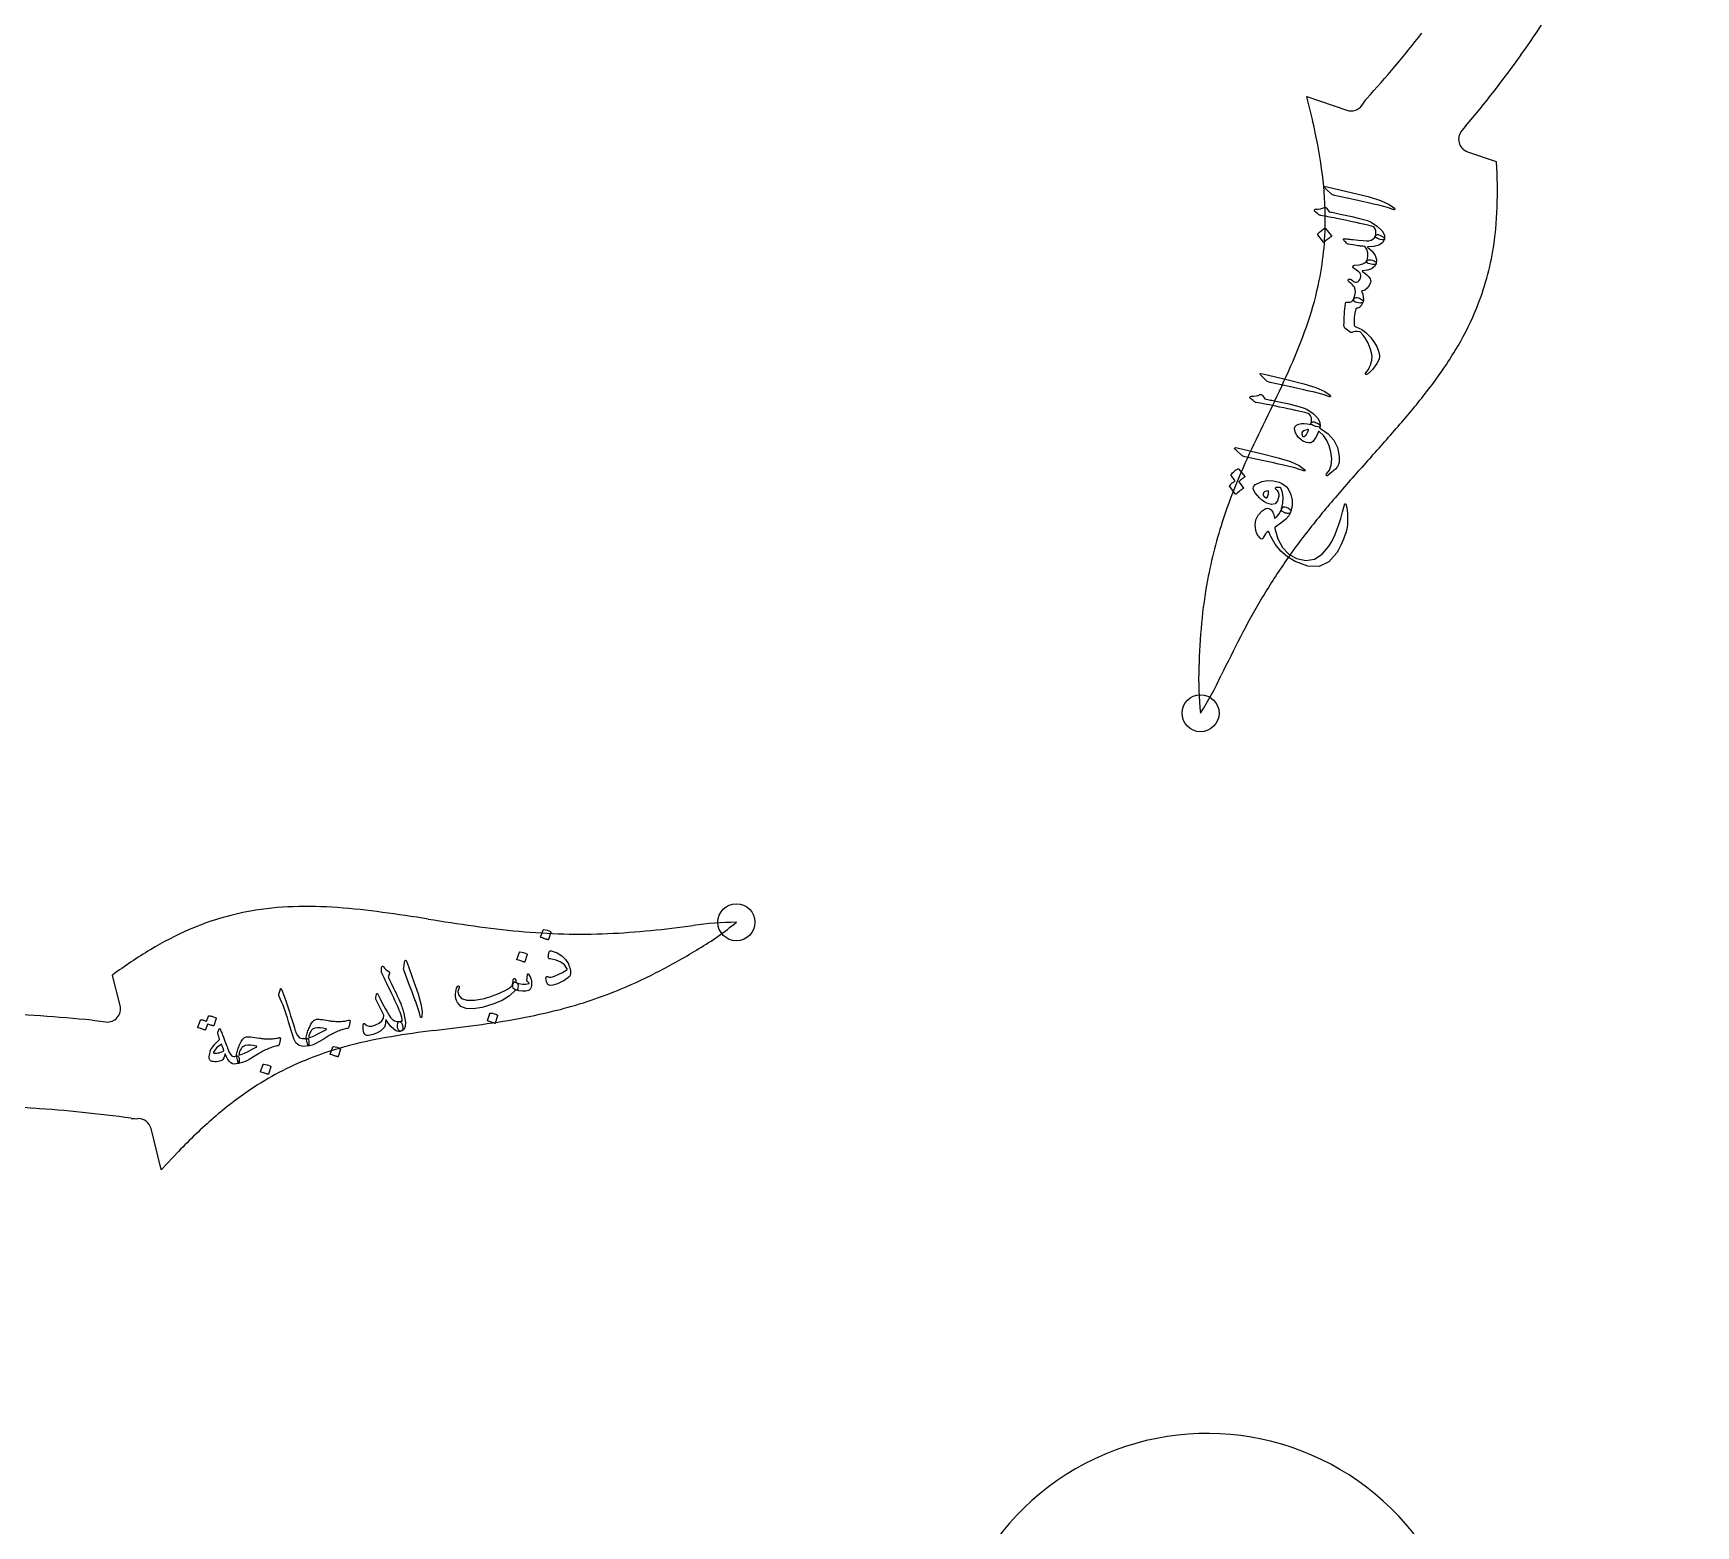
# Model space of a CAD drawing. Header units: millimetres. Extents: x -58 to 58, y -58 to 58.
# Drawn here: x -22.23 to 9.25, y 3.22 to 31.49 of the extents above; entities that cross this region are included whole.
import ezdxf

# ---------------------------------------------------------------- set-up
doc = ezdxf.new("R2010")
doc.units = ezdxf.units.MM
for name, color, linetype in [('CUT_INNER', 6, 'Continuous'), ('CUT_OUTER', 1, 'Continuous'), ('ENGRAVE', 7, 'Continuous'), ('TEXT', 5, 'Continuous')]:
    doc.layers.add(name, color=color, linetype=linetype)

msp = doc.modelspace()

# ---------------------------------------------------------------- linework, layer by layer
at = {"layer": 'CUT_INNER'}
for points in [[(1.996, 29.834), (1.883, 30.29), (1.882, 30.296), (1.888, 30.294), (2.641, 30.035)], [(4.892, 29.73), (4.821, 29.649)], [(4.928, 29.248), (5.472, 29.061), (5.477, 29.059)], [(-20.581, 13.075), (-20.725, 13.649), (-20.726, 13.655)], [(-21.114, 12.798), (-20.854, 12.767)], [(-19.477, 10.315), (-19.798, 9.972), (-19.802, 9.968), (-19.804, 9.973), (-19.997, 10.746)]]:
    msp.add_lwpolyline(points, dxfattribs=at)
for centre, radius, start, end in [((0, 0), 56.539, 116.7179, 267.5899), ((0, 0), 56.539, 270.7039, 63.291), ((0, 16.717), 34.178, 119.5371, 181.4908), ((-10.076, 42.495), 19.666, 324.5268, 329.407), ((-12.103, 44.023), 20.451, 317.6939, 322.2167), ((-11.243, 43.329), 21.101, 319.8765, 324.5224), ((3.641, 29.712), 0.826, 138.6598, 149.0926), ((2.722, 30.271), 0.25, 251.012, 327.2711), ((-8.021, 27.492), 10.287, 8.0089, 13.1636), ((5.009, 29.485), 0.25, 138.8336, 251.012), ((-3.888, 28.501), 9.382, 358.1528, 3.4113), ((-4.879, 27.937), 7.114, 0.9083, 7.9785), ((-3.649, 27.963), 5.884, 348.6956, 0.8473), ((-0.76, 28.403), 6.252, 350.5106, 358.1257), ((0.329, 28.226), 5.149, 336.9398, 350.4551), ((-4.28, 28.106), 6.531, 341.432, 348.5477), ((-0.272, 28.494), 5.808, 328.7901, 336.8301), ((-6.933, 29.007), 9.332, 336.4005, 341.376), ((-16.788, 33.318), 20.089, 334.0656, 336.3872), ((-2.133, 29.628), 7.987, 322.753, 328.746), ((-6.728, 33.122), 13.759, 319.1808, 322.7526), ((124.195, -35.214), 136.668, 154.07734, 154.41807), ((-27.454, 51.008), 41.136, 317.9833, 319.1972), ((16.647, 16.283), 17.427, 154.4471, 157.1076), ((44.765, -14.03), 56.053, 138.0027, 138.898), ((10.312, 18.967), 10.547, 157.1536, 161.5359), ((16.827, 10.356), 18.968, 138.9254, 141.5375), ((8.626, 19.539), 8.767, 161.5912, 169.5318), ((12.15, 14.083), 12.988, 141.5798, 145.3181), ((11.191, 14.762), 11.813, 145.3783, 149.4052), ((9.442, 19.399), 9.595, 169.5981, 174.5116), ((13.345, 13.509), 14.305, 149.4771, 152.7525), ((11.355, 19.213), 11.516, 174.499, 178.6682), ((33.529, 3.185), 36.976, 152.8497, 154.1056), ((5.293, 19.245), 5.456, 177.5295, 186.6347), ((-4.954, 21.716), 5.738, 327.2823, 335.4609), ((-17.22, 9.794), 5.149, 99.9902, 113.5056), ((-17.117, 9.144), 5.808, 91.8406, 99.8806), ((-17.053, 6.966), 7.987, 85.8035, 91.7965), ((-17.475, 1.209), 13.759, 82.2313, 85.803), ((-21.164, -25.918), 41.136, 81.0338, 82.2476), ((-16.774, 8.785), 6.252, 113.5611, 121.1761), ((-6.036, 70.086), 56.053, 261.0532, 261.9485), ((-11.239, 33.368), 18.968, 261.9758, 264.5879), ((-11.813, 27.415), 12.988, 264.6303, 268.3686), ((-11.983, 28.731), 14.305, 272.5276, 275.8029), ((-14.338, 51.279), 36.976, 275.9002, 277.1561), ((-8.882, 8.916), 5.738, 90.3327, 98.5113), ((-12.4, 18.853), 5.456, 300.5799, 309.6852), ((-11.859, 26.242), 11.813, 268.4288, 272.4557), ((-15.151, 6.11), 9.382, 121.2033, 126.4618), ((-15.679, 23.952), 11.516, 297.5495, 301.7187), ((-14.792, 22.247), 9.595, 292.6486, 297.5621), ((-14.464, 21.487), 8.767, 284.6416, 292.5823), ((-23.715, -12.409), 25.341, 84.1086, 88.5295), ((-20.824, 13.015), 0.25, 263.1025, 14.0625), ((-14.904, 23.212), 10.547, 280.204, 284.5864), ((-12.153, -7.33), 20.089, 97.116, 99.4377), ((-31.599, 148.216), 136.668, 277.12781, 277.46854), ((-16.109, 29.985), 17.427, 277.4975, 280.1581), ((-14.606, 5.996), 6.531, 104.4824, 111.5982), ((-13.914, 3.282), 9.332, 99.4509, 104.4265), ((-14.83, 6.603), 5.884, 111.7461, 123.8978), ((-14.138, 5.586), 7.114, 123.9587, 131.0289), ((-23.677, -11.551), 22.727, 86.3443, 90.8757), ((-23.812, -13.584), 24.765, 82.0164, 86.3308), ((-20.278, 11.668), 0.734, 262.568, 272.4325), ((-20.24, 10.685), 0.25, 14.0625, 91.54), ((-12.051, 3.196), 10.287, 131.0594, 136.2141), ((-0.001, 16.716), 34.177, 193.6414, 236.8658), ((0, 16.716), 41.783, 257.273, 344.1075), ((0, 0), 4.972, 251.7011, 189.8614)]:
    msp.add_arc(centre, radius, start, end, dxfattribs=at)
at = {"layer": 'CUT_OUTER'}
msp.add_circle((0, 0), 58.5, dxfattribs=at)
at = {"layer": 'ENGRAVE'}
for centre, radius in [((0, 16.717), 38.589), ((-0.127, 18.614), 0.351), ((-8.915, 14.654), 0.351)]:
    msp.add_circle(centre, radius, dxfattribs=at)
at = {"layer": 'TEXT'}
for points in [[(2.256, 28.534), (2.227, 28.564), (2.22, 28.583), (2.234, 28.591), (2.27, 28.587), (2.751, 28.47), (3.046, 28.398), (3.277, 28.325), (3.443, 28.251), (3.545, 28.178), (3.552, 28.168), (3.555, 28.161), (3.554, 28.156), (3.549, 28.153), (3.542, 28.151), (3.534, 28.152), (3.525, 28.153), (3.514, 28.156), (3.432, 28.185), (3.343, 28.211), (3.248, 28.235), (3.146, 28.257), (3.12, 28.264), (3.049, 28.28), (2.932, 28.306), (2.771, 28.342), (2.412, 28.419), (2.393, 28.424), (2.377, 28.431), (2.362, 28.439), (2.35, 28.448)], [(2.112, 28.055), (2.086, 28.079), (2.065, 28.097), (2.049, 28.111), (2.038, 28.119), (2.032, 28.125), (2.028, 28.131), (2.027, 28.137), (2.028, 28.144), (2.031, 28.151), (2.037, 28.155), (2.045, 28.158), (2.054, 28.158), (2.1, 28.16), (2.144, 28.166), (2.184, 28.177), (2.221, 28.192), (2.233, 28.196), (2.244, 28.195), (2.255, 28.188), (2.264, 28.175), (2.309, 28.113), (2.337, 28.107), (2.363, 28.101), (2.39, 28.095), (2.416, 28.089), (2.441, 28.084), (2.466, 28.078), (2.491, 28.073), (2.515, 28.068), (2.738, 28.021), (2.91, 27.979), (3.033, 27.944), (3.105, 27.914), (3.226, 27.832), (3.309, 27.751), (3.353, 27.671), (3.358, 27.593), (3.358, 27.591), (3.357, 27.589), (3.356, 27.587), (3.356, 27.585), (3.341, 27.577), (3.314, 27.578), (3.275, 27.588), (3.223, 27.607), (3.204, 27.616), (3.192, 27.626), (3.186, 27.638), (3.187, 27.651), (3.194, 27.703), (3.19, 27.749), (3.176, 27.79), (3.151, 27.826), (3.111, 27.838), (3.064, 27.85), (3.012, 27.864), (2.954, 27.878), (2.89, 27.892), (2.821, 27.907), (2.746, 27.923), (2.667, 27.939), (2.588, 27.956), (2.518, 27.971), (2.455, 27.984), (2.4, 27.995), (2.353, 28.004), (2.315, 28.012), (2.284, 28.018), (2.261, 28.023), (2.146, 28.042), (2.135, 28.045), (2.126, 28.048), (2.118, 28.052), (2.112, 28.055)], [(2.095, 27.676), (2.093, 27.679), (2.093, 27.683), (2.094, 27.688), (2.096, 27.693), (2.124, 27.724), (2.154, 27.753), (2.187, 27.778), (2.223, 27.8), (2.228, 27.802), (2.232, 27.802), (2.235, 27.8), (2.239, 27.797), (2.352, 27.658), (2.355, 27.653), (2.354, 27.648), (2.35, 27.644), (2.344, 27.639), (2.338, 27.635), (2.33, 27.629), (2.318, 27.62), (2.304, 27.608), (2.286, 27.594), (2.265, 27.577), (2.241, 27.558), (2.214, 27.535), (2.21, 27.532), (2.207, 27.531), (2.204, 27.532), (2.202, 27.535)], [(2.67, 27.497), (2.662, 27.501), (2.651, 27.508), (2.637, 27.52), (2.621, 27.535), (2.606, 27.551), (2.594, 27.564), (2.586, 27.574), (2.58, 27.582), (2.577, 27.592), (2.58, 27.599), (2.591, 27.602), (2.608, 27.602), (2.619, 27.6), (2.633, 27.599), (2.648, 27.597), (2.666, 27.595), (2.686, 27.593), (2.708, 27.591), (2.732, 27.588), (2.757, 27.584), (2.865, 27.573), (2.951, 27.565), (3.016, 27.562), (3.061, 27.563), (3.103, 27.573), (3.138, 27.591), (3.166, 27.617), (3.187, 27.651), (3.193, 27.661), (3.201, 27.669), (3.21, 27.675), (3.222, 27.678), (3.236, 27.679), (3.25, 27.677), (3.265, 27.671), (3.28, 27.662), (3.317, 27.64), (3.342, 27.62), (3.356, 27.605), (3.358, 27.593), (3.316, 27.523), (3.248, 27.476), (3.156, 27.451), (3.039, 27.449), (3.034, 27.449), (3.032, 27.448), (3.032, 27.446), (3.035, 27.444), (3.12, 27.363), (3.176, 27.284), (3.202, 27.205), (3.199, 27.128), (3.195, 27.12), (3.189, 27.115), (3.179, 27.112), (3.167, 27.111), (3.151, 27.113), (3.13, 27.115), (3.105, 27.119), (3.076, 27.123), (3.049, 27.132), (3.031, 27.145), (3.024, 27.163), (3.027, 27.187), (3.043, 27.263), (3.042, 27.333), (3.023, 27.395), (2.988, 27.45), (2.982, 27.453), (2.968, 27.455), (2.947, 27.458), (2.919, 27.46), (2.901, 27.462), (2.88, 27.465), (2.855, 27.468), (2.825, 27.473), (2.792, 27.478), (2.755, 27.484), (2.714, 27.49), (2.67, 27.497)], [(2.778, 26.463), (2.797, 26.531), (2.805, 26.59), (2.801, 26.64), (2.785, 26.683), (2.77, 26.705), (2.748, 26.728), (2.722, 26.753), (2.689, 26.78), (2.68, 26.788), (2.673, 26.797), (2.669, 26.805), (2.668, 26.812), (2.67, 26.821), (2.673, 26.828), (2.678, 26.833), (2.685, 26.836), (2.695, 26.838), (2.705, 26.837), (2.715, 26.833), (2.724, 26.827), (2.749, 26.808), (2.771, 26.793), (2.789, 26.783), (2.804, 26.778), (2.827, 26.778), (2.848, 26.785), (2.868, 26.802), (2.886, 26.827), (2.901, 26.856), (2.909, 26.883), (2.91, 26.906), (2.904, 26.927), (2.886, 26.953), (2.858, 26.981), (2.818, 27.012), (2.768, 27.046), (2.762, 27.051), (2.759, 27.057), (2.759, 27.066), (2.761, 27.076), (2.765, 27.085), (2.771, 27.092), (2.778, 27.096), (2.786, 27.098), (2.876, 27.105), (2.946, 27.123), (2.997, 27.151), (3.028, 27.189), (3.036, 27.197), (3.05, 27.202), (3.072, 27.203), (3.1, 27.2), (3.121, 27.196), (3.141, 27.189), (3.16, 27.18), (3.177, 27.17), (3.189, 27.159), (3.197, 27.149), (3.2, 27.14), (3.199, 27.13), (3.166, 27.073), (3.112, 27.031), (3.037, 27.004), (2.941, 26.993), (2.936, 26.992), (2.934, 26.991), (2.935, 26.988), (2.938, 26.983), (2.985, 26.948), (3.023, 26.916), (3.052, 26.888), (3.073, 26.862), (3.085, 26.84), (3.092, 26.818), (3.094, 26.796), (3.091, 26.773), (3.066, 26.712), (3.029, 26.664), (2.981, 26.628), (2.921, 26.606), (2.943, 26.55), (2.955, 26.497), (2.957, 26.449), (2.95, 26.405), (2.943, 26.395), (2.932, 26.388), (2.916, 26.384), (2.895, 26.383), (2.834, 26.39), (2.795, 26.405), (2.776, 26.43), (2.778, 26.463)], [(2.951, 26.408), (2.939, 26.379), (2.926, 26.354), (2.912, 26.332), (2.895, 26.315), (2.887, 26.307), (2.878, 26.301), (2.868, 26.295), (2.857, 26.291), (2.846, 26.287), (2.834, 26.283), (2.822, 26.279), (2.81, 26.276), (2.794, 26.192), (2.784, 26.115), (2.779, 26.042), (2.779, 25.976), (2.781, 25.961), (2.788, 25.949), (2.798, 25.939), (2.813, 25.932), (2.872, 25.906), (2.925, 25.879), (2.97, 25.849), (3.01, 25.818), (3.039, 25.79), (3.067, 25.76), (3.094, 25.73), (3.119, 25.698), (3.144, 25.665), (3.167, 25.63), (3.188, 25.595), (3.208, 25.558), (3.239, 25.489), (3.257, 25.427), (3.261, 25.371), (3.252, 25.323), (3.235, 25.28), (3.212, 25.237), (3.182, 25.193), (3.148, 25.148), (3.129, 25.127), (3.111, 25.108), (3.095, 25.091), (3.079, 25.076), (3.065, 25.063), (3.052, 25.052), (3.04, 25.042), (3.029, 25.034), (3.021, 25.029), (3.014, 25.028), (3.006, 25.029), (2.999, 25.033), (2.995, 25.039), (2.994, 25.046), (2.996, 25.053), (3.003, 25.062), (3.029, 25.095), (3.051, 25.125), (3.067, 25.153), (3.079, 25.178), (3.085, 25.192), (3.09, 25.206), (3.095, 25.222), (3.1, 25.238), (3.104, 25.256), (3.109, 25.274), (3.113, 25.294), (3.117, 25.314), (3.12, 25.36), (3.114, 25.416), (3.099, 25.482), (3.074, 25.559), (3.041, 25.638), (2.999, 25.711), (2.95, 25.777), (2.893, 25.837), (2.89, 25.839), (2.888, 25.84), (2.885, 25.841), (2.881, 25.84), (2.84, 25.843), (2.803, 25.841), (2.768, 25.836), (2.736, 25.827), (2.717, 25.827), (2.69, 25.841), (2.653, 25.869), (2.607, 25.909), (2.599, 25.919), (2.593, 25.931), (2.59, 25.943), (2.589, 25.956), (2.59, 26.012), (2.592, 26.066), (2.594, 26.12), (2.597, 26.172), (2.601, 26.224), (2.605, 26.276), (2.61, 26.326), (2.616, 26.377), (2.619, 26.388), (2.624, 26.396), (2.632, 26.401), (2.642, 26.402), (2.663, 26.399), (2.683, 26.398), (2.702, 26.4), (2.72, 26.405), (2.736, 26.413), (2.751, 26.427), (2.765, 26.445), (2.78, 26.467), (2.789, 26.478), (2.802, 26.484), (2.819, 26.487), (2.839, 26.485), (2.861, 26.481), (2.882, 26.474), (2.902, 26.464), (2.921, 26.453), (2.937, 26.44), (2.947, 26.429), (2.952, 26.418), (2.951, 26.408)], [(1.037, 24.991), (1.008, 25.021), (1, 25.04), (1.015, 25.048), (1.051, 25.044), (1.532, 24.927), (1.827, 24.855), (2.058, 24.782), (2.224, 24.709), (2.326, 24.635), (2.333, 24.625), (2.336, 24.618), (2.335, 24.613), (2.33, 24.61), (2.323, 24.609), (2.315, 24.609), (2.306, 24.61), (2.295, 24.613), (2.213, 24.642), (2.124, 24.668), (2.029, 24.692), (1.927, 24.715), (1.901, 24.721), (1.83, 24.737), (1.713, 24.763), (1.552, 24.799), (1.193, 24.876), (1.174, 24.881), (1.158, 24.888), (1.143, 24.896), (1.131, 24.905)], [(0.893, 24.512), (0.867, 24.536), (0.846, 24.554), (0.83, 24.568), (0.819, 24.576), (0.813, 24.582), (0.809, 24.588), (0.808, 24.595), (0.809, 24.601), (0.812, 24.608), (0.818, 24.612), (0.826, 24.615), (0.835, 24.616), (0.881, 24.617), (0.925, 24.623), (0.965, 24.634), (1.002, 24.649), (1.014, 24.653), (1.025, 24.652), (1.035, 24.645), (1.045, 24.633), (1.09, 24.57), (1.117, 24.564), (1.144, 24.558), (1.171, 24.552), (1.197, 24.546), (1.222, 24.541), (1.247, 24.535), (1.272, 24.53), (1.296, 24.525), (1.519, 24.478), (1.691, 24.436), (1.814, 24.401), (1.886, 24.371), (2.007, 24.289), (2.09, 24.208), (2.134, 24.128), (2.139, 24.05), (2.139, 24.048), (2.138, 24.046), (2.137, 24.044), (2.137, 24.042), (2.122, 24.034), (2.095, 24.035), (2.056, 24.046), (2.004, 24.064), (1.985, 24.073), (1.973, 24.083), (1.967, 24.095), (1.968, 24.109), (1.975, 24.16), (1.971, 24.206), (1.957, 24.247), (1.932, 24.283), (1.892, 24.295), (1.845, 24.308), (1.793, 24.321), (1.735, 24.335), (1.671, 24.349), (1.602, 24.364), (1.527, 24.38), (1.447, 24.396), (1.369, 24.413), (1.298, 24.428), (1.236, 24.441), (1.181, 24.452), (1.134, 24.461), (1.095, 24.469), (1.065, 24.475), (1.042, 24.48), (0.927, 24.499), (0.916, 24.502), (0.907, 24.505), (0.899, 24.509), (0.893, 24.512)], [(2.147, 24.004), (2.288, 23.906), (2.394, 23.786), (2.464, 23.644), (2.497, 23.481), (2.499, 23.46), (2.5, 23.439), (2.5, 23.418), (2.499, 23.398), (2.498, 23.378), (2.496, 23.36), (2.492, 23.342), (2.488, 23.325), (2.468, 23.286), (2.428, 23.239), (2.368, 23.184), (2.288, 23.121), (2.278, 23.115), (2.269, 23.112), (2.261, 23.113), (2.255, 23.118), (2.251, 23.124), (2.251, 23.131), (2.254, 23.138), (2.26, 23.146), (2.317, 23.22), (2.349, 23.315), (2.357, 23.429), (2.342, 23.562), (2.311, 23.678), (2.263, 23.782), (2.198, 23.872), (2.116, 23.951), (2.112, 23.952), (2.109, 23.952), (2.107, 23.951), (2.105, 23.949), (2.078, 23.884), (2.051, 23.831), (2.024, 23.789), (1.996, 23.758), (1.963, 23.738), (1.925, 23.732), (1.88, 23.739), (1.831, 23.76), (1.825, 23.763), (1.818, 23.767), (1.812, 23.771), (1.805, 23.775), (1.799, 23.779), (1.792, 23.784), (1.785, 23.79), (1.777, 23.795), (1.73, 23.836), (1.695, 23.879), (1.67, 23.923), (1.656, 23.969), (1.654, 24.011), (1.666, 24.046), (1.692, 24.072), (1.732, 24.09), (1.782, 24.1), (1.836, 24.102), (1.895, 24.096), (1.959, 24.082), (1.96, 24.086), (1.961, 24.089), (1.962, 24.093), (1.963, 24.096), (1.964, 24.1), (1.964, 24.104), (1.966, 24.107), (1.967, 24.111), (1.974, 24.123), (1.986, 24.13), (2.002, 24.133), (2.022, 24.13), (2.044, 24.125), (2.065, 24.117), (2.086, 24.107), (2.106, 24.095), (2.123, 24.082), (2.134, 24.071), (2.14, 24.061), (2.14, 24.052), (2.127, 24.015), (2.131, 24.014), (2.135, 24.012), (2.141, 24.008), (2.147, 24.004)], [(1.903, 23.986), (1.861, 23.978), (1.829, 23.965), (1.806, 23.946), (1.793, 23.922), (1.792, 23.905), (1.794, 23.889), (1.798, 23.874), (1.806, 23.86), (1.811, 23.855), (1.817, 23.852), (1.825, 23.852), (1.834, 23.855), (1.858, 23.868), (1.879, 23.893), (1.898, 23.928), (1.915, 23.974), (1.916, 23.979), (1.914, 23.982), (1.909, 23.985), (1.903, 23.986)], [(0.554, 23.588), (0.525, 23.618), (0.518, 23.637), (0.532, 23.645), (0.568, 23.641), (1.049, 23.524), (1.345, 23.452), (1.575, 23.379), (1.741, 23.305), (1.843, 23.232), (1.85, 23.222), (1.853, 23.215), (1.852, 23.21), (1.847, 23.207), (1.841, 23.206), (1.832, 23.206), (1.823, 23.207), (1.812, 23.21), (1.73, 23.239), (1.641, 23.265), (1.546, 23.289), (1.445, 23.311), (1.418, 23.318), (1.347, 23.334), (1.23, 23.36), (1.069, 23.396), (0.71, 23.473), (0.691, 23.478), (0.675, 23.485), (0.66, 23.493), (0.648, 23.502)], [(0.452, 23.119), (0.45, 23.122), (0.45, 23.125), (0.451, 23.13), (0.453, 23.135), (0.467, 23.151), (0.481, 23.167), (0.495, 23.181), (0.51, 23.195), (0.526, 23.208), (0.542, 23.221), (0.56, 23.232), (0.578, 23.243), (0.583, 23.245), (0.588, 23.245), (0.592, 23.243), (0.596, 23.239), (0.709, 23.098), (0.71, 23.095), (0.709, 23.091), (0.705, 23.087), (0.699, 23.082), (0.694, 23.079), (0.687, 23.074), (0.678, 23.067), (0.666, 23.058), (0.652, 23.046), (0.636, 23.032), (0.617, 23.015), (0.595, 22.997), (0.683, 22.886), (0.685, 22.881), (0.684, 22.877), (0.681, 22.872), (0.674, 22.867), (0.669, 22.863), (0.66, 22.857), (0.648, 22.848), (0.634, 22.837), (0.616, 22.823), (0.596, 22.806), (0.572, 22.786), (0.545, 22.763), (0.541, 22.761), (0.537, 22.761), (0.535, 22.762), (0.533, 22.765), (0.426, 22.906), (0.424, 22.909), (0.424, 22.913), (0.425, 22.918), (0.427, 22.923), (0.438, 22.937), (0.449, 22.95), (0.461, 22.963), (0.474, 22.975), (0.487, 22.986), (0.501, 22.996), (0.515, 23.006), (0.529, 23.015)], [(0.875, 22.905), (0.881, 22.917), (0.892, 22.93), (0.907, 22.943), (0.926, 22.955), (1.031, 23.003), (1.138, 23.023), (1.247, 23.018), (1.359, 22.988), (1.413, 22.962), (1.46, 22.933), (1.499, 22.9), (1.529, 22.863), (1.581, 22.759), (1.607, 22.65), (1.606, 22.537), (1.578, 22.418), (1.571, 22.407), (1.56, 22.4), (1.543, 22.397), (1.522, 22.397), (1.51, 22.398), (1.499, 22.4), (1.488, 22.403), (1.476, 22.407), (1.465, 22.412), (1.455, 22.416), (1.445, 22.421), (1.436, 22.426), (1.421, 22.437), (1.411, 22.449), (1.406, 22.463), (1.407, 22.477), (1.43, 22.594), (1.435, 22.7), (1.423, 22.796), (1.393, 22.882), (1.365, 22.888), (1.342, 22.892), (1.325, 22.892), (1.312, 22.89), (1.301, 22.887), (1.294, 22.883), (1.289, 22.879), (1.288, 22.874), (1.288, 22.87), (1.288, 22.866), (1.29, 22.864), (1.292, 22.861), (1.323, 22.83), (1.344, 22.798), (1.356, 22.764), (1.357, 22.728), (1.333, 22.635), (1.287, 22.582), (1.219, 22.567), (1.129, 22.592), (1.081, 22.617), (1.034, 22.65), (0.988, 22.692), (0.942, 22.741), (0.904, 22.79), (0.881, 22.834), (0.871, 22.872), (0.875, 22.905)], [(1.059, 22.771), (1.057, 22.751), (1.067, 22.731), (1.086, 22.712), (1.115, 22.694), (1.12, 22.693), (1.124, 22.692), (1.126, 22.692), (1.127, 22.692), (1.139, 22.71), (1.148, 22.729), (1.155, 22.748), (1.16, 22.768), (1.162, 22.787), (1.162, 22.803), (1.159, 22.817), (1.153, 22.828), (1.115, 22.817), (1.087, 22.804), (1.068, 22.789), (1.059, 22.771)], [(1.04, 22.444), (1.078, 22.472), (1.112, 22.489), (1.143, 22.496), (1.169, 22.491), (1.191, 22.479), (1.21, 22.464), (1.227, 22.443), (1.242, 22.419), (1.254, 22.392), (1.262, 22.366), (1.269, 22.34), (1.272, 22.315), (1.272, 22.308), (1.275, 22.306), (1.279, 22.307), (1.286, 22.312), (1.326, 22.349), (1.359, 22.39), (1.386, 22.432), (1.407, 22.477), (1.423, 22.506), (1.443, 22.522), (1.468, 22.526), (1.497, 22.518), (1.54, 22.496), (1.568, 22.472), (1.58, 22.446), (1.578, 22.418), (1.542, 22.35), (1.482, 22.281), (1.396, 22.211), (1.286, 22.14), (1.281, 22.135), (1.278, 22.129), (1.277, 22.122), (1.278, 22.115), (1.337, 21.914), (1.425, 21.752), (1.542, 21.629), (1.689, 21.545), (1.865, 21.506), (2.028, 21.533), (2.176, 21.627), (2.31, 21.787), (2.346, 21.847), (2.382, 21.917), (2.419, 21.998), (2.455, 22.09), (2.491, 22.191), (2.527, 22.304), (2.562, 22.426), (2.597, 22.559), (2.6, 22.569), (2.603, 22.575), (2.607, 22.579), (2.613, 22.579), (2.619, 22.577), (2.624, 22.572), (2.628, 22.564), (2.632, 22.554), (2.641, 22.512), (2.648, 22.459), (2.653, 22.396), (2.656, 22.322), (2.657, 22.249), (2.655, 22.187), (2.65, 22.136), (2.641, 22.097), (2.621, 22.032), (2.601, 21.969), (2.579, 21.909), (2.556, 21.852), (2.532, 21.797), (2.507, 21.746), (2.481, 21.698), (2.454, 21.653), (2.301, 21.481), (2.118, 21.395), (1.906, 21.397), (1.664, 21.486), (1.518, 21.575), (1.392, 21.684), (1.287, 21.813), (1.202, 21.962), (1.196, 21.975), (1.191, 21.987), (1.187, 21.998), (1.183, 22.008), (1.18, 22.016), (1.177, 22.024), (1.174, 22.03), (1.172, 22.036), (1.167, 22.046), (1.163, 22.052), (1.159, 22.055), (1.154, 22.053), (1.127, 22.034), (1.103, 22.01), (1.082, 21.981), (1.065, 21.947), (1.053, 21.926), (1.04, 21.914), (1.028, 21.911), (1.016, 21.917), (0.997, 21.935), (0.981, 21.953), (0.966, 21.972), (0.953, 21.992), (0.942, 22.012), (0.933, 22.033), (0.924, 22.055), (0.918, 22.077), (0.906, 22.182), (0.922, 22.279), (0.967, 22.366), (1.04, 22.444)], [(-12.573, 14.508), (-12.572, 14.511), (-12.569, 14.513), (-12.566, 14.514), (-12.562, 14.515), (-12.528, 14.51), (-12.495, 14.502), (-12.463, 14.491), (-12.433, 14.477), (-12.429, 14.474), (-12.428, 14.471), (-12.427, 14.468), (-12.428, 14.464), (-12.472, 14.326), (-12.474, 14.322), (-12.477, 14.32), (-12.482, 14.321), (-12.488, 14.323), (-12.493, 14.325), (-12.502, 14.328), (-12.513, 14.332), (-12.527, 14.337), (-12.544, 14.343), (-12.565, 14.349), (-12.589, 14.357), (-12.616, 14.365), (-12.62, 14.367), (-12.622, 14.369), (-12.623, 14.371), (-12.622, 14.374)], [(-15.198, 13.893), (-15.19, 13.926), (-15.181, 13.939), (-15.169, 13.933), (-15.156, 13.907), (-15.023, 13.529), (-14.942, 13.297), (-14.889, 13.108), (-14.866, 12.963), (-14.871, 12.862), (-14.874, 12.853), (-14.878, 12.848), (-14.882, 12.846), (-14.886, 12.848), (-14.89, 12.852), (-14.893, 12.857), (-14.896, 12.865), (-14.899, 12.873), (-14.916, 12.942), (-14.937, 13.014), (-14.963, 13.089), (-14.992, 13.167), (-15, 13.188), (-15.02, 13.243), (-15.054, 13.334), (-15.101, 13.459), (-15.207, 13.736), (-15.212, 13.751), (-15.215, 13.765), (-15.215, 13.779), (-15.214, 13.791)], [(-13.023, 14.087), (-13.022, 14.089), (-13.02, 14.091), (-13.016, 14.092), (-13.012, 14.093), (-12.978, 14.088), (-12.945, 14.08), (-12.913, 14.069), (-12.883, 14.055), (-12.88, 14.052), (-12.878, 14.05), (-12.877, 14.046), (-12.878, 14.043), (-12.922, 13.904), (-12.924, 13.9), (-12.928, 13.899), (-12.932, 13.899), (-12.938, 13.902), (-12.944, 13.904), (-12.952, 13.907), (-12.963, 13.911), (-12.977, 13.915), (-12.994, 13.921), (-13.015, 13.928), (-13.039, 13.935), (-13.066, 13.943), (-13.07, 13.945), (-13.072, 13.947), (-13.073, 13.949), (-13.072, 13.952)], [(-12.476, 13.991), (-12.474, 14.011), (-12.472, 14.03), (-12.47, 14.046), (-12.467, 14.061), (-12.464, 14.074), (-12.461, 14.085), (-12.458, 14.094), (-12.455, 14.102), (-12.449, 14.11), (-12.441, 14.114), (-12.431, 14.116), (-12.419, 14.114), (-12.31, 14.075), (-12.22, 14.02), (-12.149, 13.95), (-12.096, 13.864), (-12.086, 13.838), (-12.076, 13.813), (-12.069, 13.788), (-12.063, 13.763), (-12.058, 13.739), (-12.056, 13.715), (-12.055, 13.692), (-12.056, 13.669), (-12.059, 13.657), (-12.064, 13.645), (-12.07, 13.634), (-12.08, 13.623), (-12.113, 13.595), (-12.148, 13.57), (-12.184, 13.546), (-12.223, 13.525), (-12.263, 13.506), (-12.305, 13.489), (-12.347, 13.474), (-12.392, 13.461), (-12.447, 13.457), (-12.486, 13.478), (-12.511, 13.526), (-12.52, 13.6), (-12.519, 13.609), (-12.517, 13.616), (-12.512, 13.621), (-12.507, 13.625), (-12.501, 13.626), (-12.494, 13.625), (-12.488, 13.623), (-12.48, 13.62), (-12.458, 13.615), (-12.431, 13.615), (-12.397, 13.622), (-12.358, 13.636), (-12.274, 13.67), (-12.207, 13.702), (-12.156, 13.732), (-12.122, 13.759), (-12.12, 13.761), (-12.12, 13.766), (-12.121, 13.771), (-12.123, 13.778), (-12.169, 13.846), (-12.237, 13.899), (-12.329, 13.937), (-12.443, 13.96), (-12.458, 13.964), (-12.468, 13.97), (-12.474, 13.979), (-12.476, 13.991)], [(-15.631, 13.8), (-15.63, 13.808), (-15.628, 13.814), (-15.624, 13.819), (-15.618, 13.821), (-15.613, 13.822), (-15.607, 13.82), (-15.602, 13.817), (-15.597, 13.812), (-15.575, 13.783), (-15.551, 13.759), (-15.525, 13.739), (-15.498, 13.724), (-15.488, 13.716), (-15.483, 13.707), (-15.481, 13.696), (-15.484, 13.682), (-15.486, 13.675), (-15.489, 13.667), (-15.492, 13.66), (-15.494, 13.653), (-15.497, 13.645), (-15.5, 13.638), (-15.502, 13.63), (-15.505, 13.623), (-15.5, 13.608), (-15.482, 13.567), (-15.45, 13.5), (-15.405, 13.408), (-15.381, 13.357), (-15.358, 13.309), (-15.336, 13.264), (-15.317, 13.223), (-15.3, 13.184), (-15.284, 13.148), (-15.271, 13.116), (-15.259, 13.087), (-15.249, 13.059), (-15.24, 13.031), (-15.231, 13.003), (-15.223, 12.975), (-15.216, 12.947), (-15.208, 12.918), (-15.202, 12.889), (-15.196, 12.859), (-15.182, 12.759), (-15.186, 12.682), (-15.207, 12.628), (-15.246, 12.597), (-15.267, 12.591), (-15.286, 12.592), (-15.302, 12.602), (-15.315, 12.62), (-15.325, 12.641), (-15.332, 12.665), (-15.334, 12.689), (-15.332, 12.714), (-15.328, 12.739), (-15.32, 12.756), (-15.31, 12.768), (-15.296, 12.772), (-15.286, 12.774), (-15.276, 12.776), (-15.268, 12.777), (-15.26, 12.778), (-15.254, 12.78), (-15.249, 12.782), (-15.245, 12.784), (-15.241, 12.786), (-15.24, 12.811), (-15.246, 12.848), (-15.261, 12.895), (-15.283, 12.953), (-15.297, 12.988), (-15.315, 13.027), (-15.334, 13.071), (-15.357, 13.12), (-15.382, 13.175), (-15.41, 13.234), (-15.44, 13.298), (-15.473, 13.368), (-15.505, 13.435), (-15.533, 13.495), (-15.558, 13.546), (-15.579, 13.589), (-15.595, 13.624), (-15.608, 13.651), (-15.618, 13.669), (-15.623, 13.679), (-15.628, 13.693), (-15.632, 13.707), (-15.634, 13.724), (-15.633, 13.742), (-15.633, 13.751), (-15.632, 13.76), (-15.631, 13.768), (-15.631, 13.775), (-15.631, 13.782), (-15.631, 13.789), (-15.631, 13.794), (-15.631, 13.8)], [(-13.092, 13.517), (-13.091, 13.517), (-13.089, 13.516), (-13.087, 13.516), (-13.086, 13.515), (-13.085, 13.515), (-13.083, 13.514), (-13.081, 13.513), (-13.079, 13.512), (-13.063, 13.5), (-13.052, 13.48), (-13.048, 13.452), (-13.05, 13.415), (-13.054, 13.392), (-13.061, 13.377), (-13.07, 13.369), (-13.08, 13.369), (-13.086, 13.37), (-13.091, 13.37), (-13.094, 13.369), (-13.097, 13.367), (-13.208, 13.263), (-13.351, 13.175), (-13.524, 13.101), (-13.727, 13.041), (-13.896, 13.014), (-14.031, 13.02), (-14.132, 13.06), (-14.197, 13.135), (-14.214, 13.173), (-14.225, 13.213), (-14.232, 13.255), (-14.233, 13.297), (-14.229, 13.336), (-14.222, 13.372), (-14.211, 13.407), (-14.196, 13.439), (-14.193, 13.443), (-14.189, 13.447), (-14.185, 13.449), (-14.18, 13.45), (-14.175, 13.449), (-14.171, 13.447), (-14.168, 13.445), (-14.165, 13.442), (-14.163, 13.438), (-14.162, 13.434), (-14.163, 13.428), (-14.165, 13.421), (-14.179, 13.382), (-14.186, 13.346), (-14.185, 13.312), (-14.177, 13.281), (-14.119, 13.212), (-14.018, 13.178), (-13.873, 13.178), (-13.683, 13.213), (-13.632, 13.227), (-13.581, 13.242), (-13.531, 13.259), (-13.481, 13.277), (-13.432, 13.297), (-13.385, 13.318), (-13.338, 13.341), (-13.293, 13.365), (-13.249, 13.39), (-13.213, 13.413), (-13.187, 13.434), (-13.168, 13.453), (-13.162, 13.462), (-13.156, 13.473), (-13.152, 13.485), (-13.149, 13.498), (-13.146, 13.513), (-13.144, 13.529), (-13.142, 13.546), (-13.141, 13.564), (-13.14, 13.569), (-13.138, 13.575), (-13.134, 13.579), (-13.129, 13.584), (-13.123, 13.587), (-13.117, 13.588), (-13.112, 13.587), (-13.106, 13.584), (-13.101, 13.58), (-13.097, 13.574), (-13.094, 13.567), (-13.092, 13.557)], [(-13.108, 13.379), (-13.129, 13.391), (-13.143, 13.409), (-13.15, 13.434), (-13.15, 13.464), (-13.139, 13.494), (-13.128, 13.514), (-13.115, 13.523), (-13.102, 13.521), (-13.033, 13.497), (-12.967, 13.485), (-12.903, 13.483), (-12.843, 13.494), (-12.841, 13.495), (-12.84, 13.496), (-12.839, 13.499), (-12.84, 13.502), (-12.843, 13.506), (-12.849, 13.513), (-12.859, 13.522), (-12.873, 13.532), (-12.876, 13.535), (-12.878, 13.539), (-12.879, 13.543), (-12.88, 13.547), (-12.869, 13.665), (-12.868, 13.67), (-12.867, 13.674), (-12.865, 13.676), (-12.862, 13.677), (-12.859, 13.678), (-12.856, 13.677), (-12.853, 13.675), (-12.851, 13.672), (-12.83, 13.639), (-12.814, 13.606), (-12.803, 13.571), (-12.796, 13.536), (-12.793, 13.491), (-12.795, 13.453), (-12.801, 13.422), (-12.813, 13.399), (-12.822, 13.386), (-12.831, 13.375), (-12.84, 13.368), (-12.849, 13.363), (-12.902, 13.349), (-12.962, 13.347), (-13.031, 13.357), (-13.108, 13.379)], [(-17.549, 13.388), (-17.548, 13.393), (-17.546, 13.397), (-17.543, 13.4), (-17.541, 13.4), (-17.537, 13.399), (-17.532, 13.394), (-17.526, 13.384), (-17.52, 13.37), (-17.477, 13.255), (-17.439, 13.149), (-17.406, 13.051), (-17.377, 12.961), (-17.354, 12.884), (-17.333, 12.815), (-17.314, 12.754), (-17.297, 12.701), (-17.284, 12.655), (-17.272, 12.618), (-17.263, 12.589), (-17.257, 12.568), (-17.227, 12.507), (-17.184, 12.468), (-17.128, 12.45), (-17.06, 12.453), (-17.041, 12.453), (-17.026, 12.444), (-17.017, 12.428), (-17.013, 12.404), (-17.011, 12.365), (-17.012, 12.336), (-17.017, 12.318), (-17.024, 12.311), (-17.119, 12.3), (-17.195, 12.319), (-17.254, 12.368), (-17.294, 12.448), (-17.307, 12.488), (-17.32, 12.527), (-17.332, 12.567), (-17.345, 12.607), (-17.357, 12.648), (-17.369, 12.688), (-17.381, 12.728), (-17.393, 12.769), (-17.415, 12.847), (-17.437, 12.916), (-17.458, 12.977), (-17.478, 13.03), (-17.499, 13.081), (-17.522, 13.135), (-17.547, 13.192), (-17.574, 13.252), (-17.579, 13.263), (-17.581, 13.274), (-17.581, 13.284), (-17.579, 13.293)], [(-15.247, 12.595), (-15.279, 12.588), (-15.309, 12.587), (-15.335, 12.591), (-15.357, 12.599), (-15.403, 12.63), (-15.451, 12.675), (-15.499, 12.736), (-15.55, 12.811), (-15.557, 12.753), (-15.567, 12.706), (-15.579, 12.67), (-15.594, 12.646), (-15.647, 12.597), (-15.713, 12.558), (-15.791, 12.528), (-15.882, 12.508), (-15.909, 12.508), (-15.932, 12.516), (-15.951, 12.534), (-15.966, 12.561), (-15.976, 12.594), (-15.982, 12.631), (-15.983, 12.672), (-15.979, 12.717), (-15.978, 12.723), (-15.976, 12.728), (-15.972, 12.732), (-15.967, 12.735), (-15.961, 12.736), (-15.955, 12.736), (-15.95, 12.732), (-15.945, 12.727), (-15.912, 12.698), (-15.87, 12.684), (-15.819, 12.687), (-15.76, 12.705), (-15.681, 12.745), (-15.627, 12.79), (-15.597, 12.839), (-15.592, 12.893), (-15.734, 13.186), (-15.74, 13.2), (-15.743, 13.212), (-15.744, 13.224), (-15.743, 13.234), (-15.728, 13.289), (-15.726, 13.296), (-15.723, 13.301), (-15.72, 13.305), (-15.717, 13.306), (-15.712, 13.305), (-15.707, 13.3), (-15.702, 13.293), (-15.696, 13.281), (-15.661, 13.206), (-15.627, 13.137), (-15.594, 13.075), (-15.564, 13.018), (-15.535, 12.968), (-15.508, 12.924), (-15.484, 12.885), (-15.461, 12.853), (-15.425, 12.814), (-15.385, 12.787), (-15.341, 12.773), (-15.295, 12.772), (-15.282, 12.771), (-15.269, 12.764), (-15.258, 12.752), (-15.248, 12.734), (-15.244, 12.724), (-15.241, 12.714), (-15.238, 12.703), (-15.235, 12.693), (-15.232, 12.682), (-15.231, 12.671), (-15.23, 12.659), (-15.23, 12.648), (-15.232, 12.626), (-15.235, 12.61), (-15.24, 12.6), (-15.247, 12.595)], [(-13.581, 12.928), (-13.58, 12.931), (-13.577, 12.932), (-13.574, 12.934), (-13.569, 12.934), (-13.535, 12.93), (-13.503, 12.922), (-13.471, 12.911), (-13.44, 12.896), (-13.437, 12.893), (-13.435, 12.891), (-13.435, 12.887), (-13.436, 12.884), (-13.48, 12.745), (-13.482, 12.742), (-13.485, 12.74), (-13.49, 12.74), (-13.496, 12.743), (-13.501, 12.745), (-13.509, 12.748), (-13.521, 12.752), (-13.535, 12.757), (-13.552, 12.762), (-13.573, 12.769), (-13.597, 12.776), (-13.624, 12.785), (-13.628, 12.786), (-13.63, 12.788), (-13.631, 12.79), (-13.63, 12.793)], [(-18.909, 12.876), (-18.907, 12.879), (-18.905, 12.88), (-18.901, 12.882), (-18.897, 12.883), (-18.88, 12.881), (-18.863, 12.878), (-18.847, 12.875), (-18.831, 12.87), (-18.815, 12.866), (-18.8, 12.86), (-18.784, 12.853), (-18.769, 12.846), (-18.765, 12.843), (-18.763, 12.84), (-18.763, 12.836), (-18.764, 12.832), (-18.809, 12.693), (-18.811, 12.691), (-18.814, 12.69), (-18.818, 12.691), (-18.824, 12.693), (-18.828, 12.695), (-18.835, 12.697), (-18.844, 12.7), (-18.856, 12.704), (-18.87, 12.708), (-18.887, 12.713), (-18.906, 12.719), (-18.928, 12.725), (-18.965, 12.617), (-18.967, 12.614), (-18.97, 12.612), (-18.975, 12.612), (-18.981, 12.615), (-18.986, 12.617), (-18.994, 12.62), (-19.006, 12.624), (-19.02, 12.629), (-19.037, 12.634), (-19.058, 12.641), (-19.082, 12.648), (-19.109, 12.656), (-19.112, 12.658), (-19.114, 12.66), (-19.114, 12.663), (-19.113, 12.666), (-19.064, 12.8), (-19.063, 12.803), (-19.061, 12.805), (-19.057, 12.806), (-19.053, 12.807), (-19.038, 12.806), (-19.024, 12.804), (-19.01, 12.801), (-18.997, 12.798), (-18.983, 12.794), (-18.97, 12.789), (-18.957, 12.784), (-18.945, 12.778)], [(-18.712, 12.625), (-18.705, 12.637), (-18.698, 12.64), (-18.691, 12.634), (-18.683, 12.619), (-18.68, 12.609), (-18.675, 12.596), (-18.668, 12.579), (-18.66, 12.559), (-18.65, 12.535), (-18.639, 12.507), (-18.627, 12.475), (-18.613, 12.438), (-18.599, 12.403), (-18.587, 12.371), (-18.576, 12.342), (-18.567, 12.318), (-18.559, 12.297), (-18.552, 12.281), (-18.548, 12.268), (-18.544, 12.259), (-18.522, 12.203), (-18.499, 12.162), (-18.476, 12.133), (-18.452, 12.119), (-18.437, 12.115), (-18.42, 12.114), (-18.401, 12.117), (-18.379, 12.122), (-18.366, 12.123), (-18.355, 12.12), (-18.345, 12.111), (-18.338, 12.098), (-18.332, 12.08), (-18.328, 12.063), (-18.326, 12.044), (-18.326, 12.025), (-18.328, 12.008), (-18.332, 11.995), (-18.337, 11.986), (-18.344, 11.98), (-18.385, 11.97), (-18.423, 11.969), (-18.456, 11.976), (-18.486, 11.992), (-18.514, 12.018), (-18.541, 12.056), (-18.568, 12.105), (-18.593, 12.165), (-18.606, 12.121), (-18.621, 12.086), (-18.639, 12.058), (-18.659, 12.039), (-18.677, 12.029), (-18.699, 12.022), (-18.725, 12.016), (-18.755, 12.013), (-18.787, 12.012), (-18.815, 12.014), (-18.838, 12.018), (-18.857, 12.025), (-18.873, 12.034), (-18.885, 12.046), (-18.892, 12.059), (-18.896, 12.074), (-18.897, 12.093), (-18.896, 12.115), (-18.892, 12.139), (-18.887, 12.166), (-18.881, 12.194), (-18.875, 12.216), (-18.869, 12.233), (-18.863, 12.245), (-18.829, 12.295), (-18.791, 12.343), (-18.747, 12.391), (-18.7, 12.437), (-18.709, 12.466), (-18.717, 12.492), (-18.724, 12.514), (-18.729, 12.532), (-18.731, 12.547), (-18.732, 12.561), (-18.731, 12.574), (-18.727, 12.586)], [(-16.62, 12.79), (-16.602, 12.787), (-16.584, 12.784), (-16.564, 12.782), (-16.543, 12.78), (-16.521, 12.778), (-16.498, 12.777), (-16.474, 12.776), (-16.449, 12.775), (-16.424, 12.776), (-16.4, 12.777), (-16.375, 12.779), (-16.351, 12.781), (-16.328, 12.783), (-16.305, 12.787), (-16.282, 12.792), (-16.26, 12.798), (-16.253, 12.799), (-16.247, 12.799), (-16.241, 12.799), (-16.236, 12.797), (-16.232, 12.794), (-16.23, 12.789), (-16.229, 12.783), (-16.229, 12.775), (-16.232, 12.759), (-16.235, 12.744), (-16.238, 12.73), (-16.241, 12.717), (-16.243, 12.705), (-16.245, 12.695), (-16.248, 12.685), (-16.25, 12.678), (-16.255, 12.665), (-16.26, 12.655), (-16.266, 12.648), (-16.272, 12.645), (-16.294, 12.642), (-16.317, 12.637), (-16.34, 12.632), (-16.364, 12.626), (-16.388, 12.618), (-16.412, 12.61), (-16.437, 12.6), (-16.463, 12.589), (-16.488, 12.578), (-16.512, 12.566), (-16.536, 12.555), (-16.559, 12.543), (-16.581, 12.531), (-16.602, 12.52), (-16.622, 12.508), (-16.641, 12.496), (-16.74, 12.434), (-16.818, 12.387), (-16.877, 12.355), (-16.915, 12.338), (-16.944, 12.329), (-16.971, 12.321), (-16.998, 12.315), (-17.024, 12.311), (-17.043, 12.378), (-17.055, 12.428), (-17.062, 12.463), (-17.062, 12.481), (-17.056, 12.505), (-17.05, 12.528), (-17.043, 12.552), (-17.035, 12.575), (-17.027, 12.598), (-17.019, 12.62), (-17.01, 12.642), (-17, 12.664), (-16.969, 12.725), (-16.939, 12.771), (-16.909, 12.8), (-16.88, 12.813), (-16.863, 12.816), (-16.842, 12.816), (-16.816, 12.816), (-16.786, 12.814), (-16.751, 12.81), (-16.712, 12.805), (-16.669, 12.798), (-16.62, 12.79)], [(-16.69, 12.638), (-16.745, 12.65), (-16.797, 12.656), (-16.847, 12.655), (-16.894, 12.649), (-16.917, 12.641), (-16.938, 12.628), (-16.957, 12.61), (-16.975, 12.588), (-16.989, 12.563), (-17, 12.535), (-17.009, 12.503), (-17.013, 12.468), (-16.969, 12.48), (-16.91, 12.504), (-16.837, 12.539), (-16.749, 12.585), (-16.685, 12.619), (-16.682, 12.621), (-16.68, 12.624), (-16.678, 12.626), (-16.677, 12.628), (-16.677, 12.63), (-16.68, 12.633), (-16.684, 12.635), (-16.69, 12.638)], [(-18.665, 12.343), (-18.717, 12.309), (-18.759, 12.273), (-18.792, 12.234), (-18.815, 12.193), (-18.816, 12.188), (-18.815, 12.184), (-18.811, 12.181), (-18.806, 12.178), (-18.788, 12.175), (-18.769, 12.174), (-18.749, 12.176), (-18.727, 12.179), (-18.705, 12.184), (-18.682, 12.191), (-18.658, 12.2), (-18.633, 12.211), (-18.63, 12.214), (-18.626, 12.217), (-18.622, 12.222), (-18.619, 12.227), (-18.623, 12.24), (-18.627, 12.253), (-18.633, 12.267), (-18.638, 12.281), (-18.644, 12.296), (-18.65, 12.311), (-18.657, 12.327), (-18.665, 12.343)], [(-17.94, 12.459), (-17.922, 12.456), (-17.903, 12.454), (-17.883, 12.451), (-17.862, 12.449), (-17.84, 12.448), (-17.817, 12.446), (-17.793, 12.445), (-17.768, 12.445), (-17.743, 12.446), (-17.719, 12.447), (-17.695, 12.448), (-17.671, 12.45), (-17.647, 12.453), (-17.624, 12.457), (-17.601, 12.461), (-17.579, 12.467), (-17.572, 12.469), (-17.566, 12.469), (-17.56, 12.468), (-17.555, 12.466), (-17.551, 12.463), (-17.549, 12.459), (-17.548, 12.453), (-17.548, 12.445), (-17.552, 12.428), (-17.555, 12.413), (-17.557, 12.399), (-17.56, 12.386), (-17.562, 12.375), (-17.564, 12.364), (-17.567, 12.355), (-17.569, 12.347), (-17.574, 12.334), (-17.579, 12.324), (-17.585, 12.318), (-17.591, 12.315), (-17.613, 12.311), (-17.636, 12.307), (-17.659, 12.302), (-17.683, 12.295), (-17.707, 12.288), (-17.732, 12.279), (-17.757, 12.269), (-17.782, 12.258), (-17.807, 12.247), (-17.832, 12.236), (-17.855, 12.224), (-17.878, 12.213), (-17.9, 12.201), (-17.921, 12.189), (-17.941, 12.177), (-17.96, 12.165), (-18.059, 12.104), (-18.137, 12.057), (-18.196, 12.025), (-18.235, 12.008), (-18.263, 11.998), (-18.291, 11.991), (-18.317, 11.985), (-18.344, 11.98), (-18.362, 12.047), (-18.374, 12.098), (-18.381, 12.132), (-18.381, 12.15), (-18.375, 12.174), (-18.369, 12.198), (-18.362, 12.221), (-18.354, 12.244), (-18.346, 12.267), (-18.338, 12.29), (-18.329, 12.312), (-18.32, 12.334), (-18.289, 12.395), (-18.258, 12.44), (-18.228, 12.47), (-18.199, 12.483), (-18.183, 12.485), (-18.161, 12.486), (-18.136, 12.485), (-18.105, 12.483), (-18.07, 12.48), (-18.031, 12.474), (-17.988, 12.468), (-17.94, 12.459)], [(-18.009, 12.307), (-18.064, 12.32), (-18.116, 12.325), (-18.166, 12.325), (-18.213, 12.318), (-18.236, 12.31), (-18.257, 12.297), (-18.276, 12.28), (-18.294, 12.258), (-18.308, 12.233), (-18.32, 12.204), (-18.328, 12.173), (-18.333, 12.137), (-18.288, 12.15), (-18.23, 12.173), (-18.156, 12.208), (-18.068, 12.254), (-18.004, 12.289), (-18.001, 12.291), (-17.999, 12.293), (-17.997, 12.295), (-17.997, 12.297), (-17.997, 12.3), (-17.999, 12.303), (-18.003, 12.305), (-18.009, 12.307)], [(-16.555, 12.292), (-16.553, 12.295), (-16.551, 12.297), (-16.547, 12.298), (-16.543, 12.299), (-16.509, 12.294), (-16.476, 12.286), (-16.445, 12.275), (-16.414, 12.26), (-16.411, 12.258), (-16.409, 12.255), (-16.409, 12.252), (-16.409, 12.248), (-16.453, 12.109), (-16.456, 12.106), (-16.459, 12.104), (-16.464, 12.105), (-16.47, 12.107), (-16.475, 12.109), (-16.483, 12.112), (-16.494, 12.116), (-16.509, 12.121), (-16.526, 12.127), (-16.546, 12.133), (-16.57, 12.141), (-16.598, 12.149), (-16.602, 12.15), (-16.604, 12.152), (-16.604, 12.155), (-16.603, 12.158)], [(-17.874, 11.962), (-17.872, 11.964), (-17.87, 11.966), (-17.866, 11.967), (-17.862, 11.968), (-17.828, 11.963), (-17.796, 11.956), (-17.764, 11.944), (-17.733, 11.93), (-17.73, 11.927), (-17.728, 11.925), (-17.728, 11.921), (-17.729, 11.918), (-17.773, 11.779), (-17.775, 11.775), (-17.778, 11.774), (-17.783, 11.774), (-17.789, 11.777), (-17.794, 11.779), (-17.802, 11.782), (-17.814, 11.786), (-17.828, 11.79), (-17.845, 11.796), (-17.866, 11.803), (-17.89, 11.81), (-17.917, 11.818), (-17.921, 11.82), (-17.923, 11.822), (-17.923, 11.824), (-17.922, 11.827)]]:
    msp.add_lwpolyline(points, close=True, dxfattribs=at)

doc.saveas('drawing.dxf')
